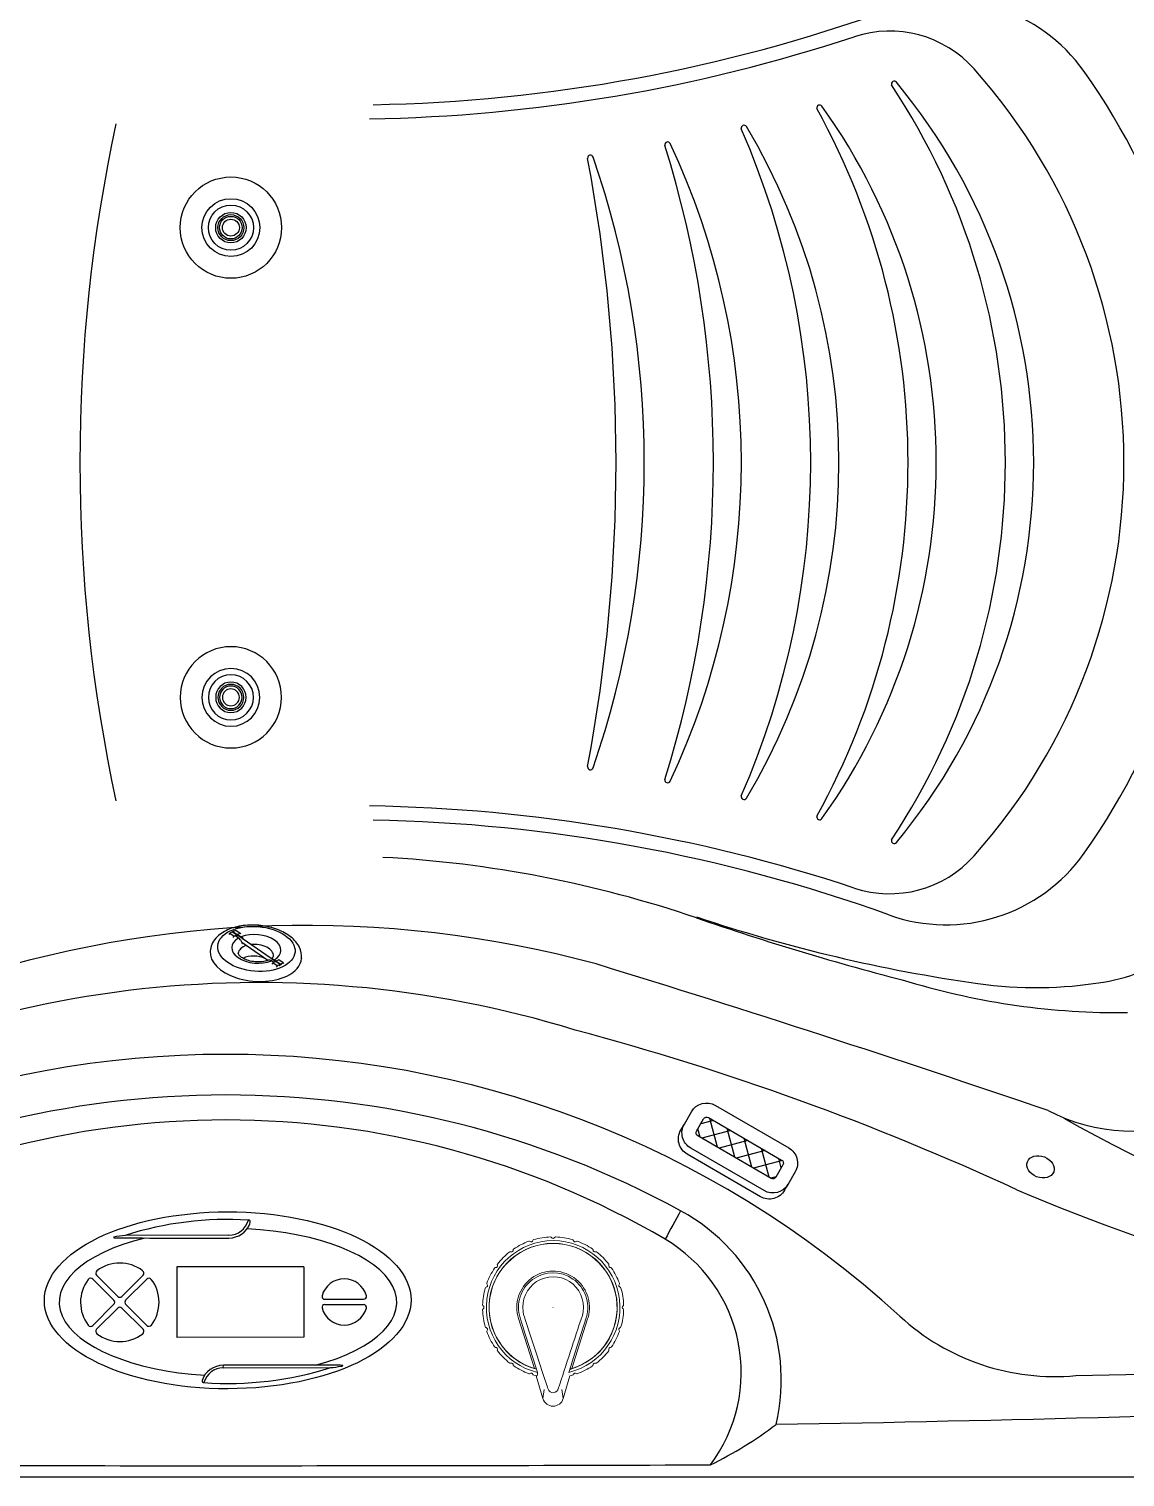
# Model space of a CAD drawing. Header units: inches. Extents: x -1 to 81, y -22 to 129.
# Drawn here: x 36.81 to 56.23, y 5.96 to 31.62 of the extents above; entities that cross this region are included whole.
import ezdxf

# ---------------------------------------------------------------- set-up
doc = ezdxf.new("R2010")
doc.units = ezdxf.units.IN
doc.header["$MEASUREMENT"] = 0
doc.layers.add('1', color=4, linetype='Continuous')

# ---------------------------------------------------------------- blocks, each defined once
blk = doc.blocks.new('TEMPPROB555555')
at = {"layer": '1', "extrusion": (8.326672684688674e-17, 0.816496580927726, 0.5773502691896258)}
for p, q in [((-0.3178616523516808, 0.7546766768828395), (-0.3143261184457486, 0.7567179183351591)), ((-0.06508369452589591, 0.5315564842158587), (-0.06508369452589591, 0.5478864516342075)), ((-0.06508369452589591, 0.5315564842158587), (-0.06508369452589591, 0.4376593774091706)), ((-0.01558621984283093, 0.5029791038833888), (-0.06508369452589591, 0.5315564842158587)), ((-0.02195717772311667, 0.5229873455489145), (0.02188344271044684, 0.4976759515401543)), ((-0.006771426236412026, 0.5142198478402147), (-0.005083532529404522, 0.5090428332310122)), ((-0.06508369452589591, 0.4376593774091706), (-0.01558621984283093, 0.409081997076699)), ((-0.02195717772311667, 0.3689933350668593), (-0.02195717772311667, 0.4127602713238776)), ((-0.005083532529404522, 0.5090428332310122), (-0.01558621984283093, 0.5029791038833888)), ((-0.01558621984283093, 0.5029791038833888), (-0.01558621984283093, 0.409081997076699)), ((-0.01558621984283093, 0.409081997076699), (-0.01277184842436441, 0.4107068751727549)), ((-0.002269161110930895, 0.5074179551349562), (-0.01277184842436441, 0.5013542257873329)), ((-0.01277184842436441, 0.5013542257873329), (-0.01277184842436441, 0.4074571189806449)), ((-0.01277184842436441, 0.5013542257873329), (0.03672562625870057, 0.4727768454548631)), ((-0.01277184842436441, 0.4074571189806449), (0.03672562625870057, 0.378879738648175)), ((-0.009116588293082373, 0.4053467535598934), (-0.009116588293082373, -0.4053108196236703)), ((-0.005083532529404522, 0.5090428332310122), (-0.005083532529404522, 0.5057930770389003)), ((0.006697691223735092, 0.5064434492488541), (-0.002269161110930895, 0.5074179551349562)), ((0.02188344271044684, 0.3874488773151192), (0.02188344271044684, 0.3436879891690818)), ((0.03672562625870057, 0.4727768454548631), (0.03672562625870057, 0.378879738648175)), ((0.03672562625870057, 0.4727768454548631), (0.06500995951321897, 0.4727768454548631)), ((0.03672562625870057, 0.378879738648175), (0.06500995951321897, 0.378879738648175)), ((0.05288341170691524, 0.2824977751477658), (0.05288341170691524, -0.2731859679792539)), ((-0.06508369452589591, -0.3951671351371093), (-0.06508369452589591, -0.3788371677187623)), ((-0.01558621984283093, -0.4237445154695809), (-0.06508369452589591, -0.3951671351371093)), ((-0.06508369452589591, -0.4890642419437992), (-0.06508369452589591, -0.3951671351371093)), ((-0.01558621984283093, -0.517641622276269), (-0.06508369452589591, -0.4890642419437992)), ((-0.02195717772311667, -0.4037362738040553), (-0.02195717772311667, -0.3436393701286864)), ((-0.005083532529404522, -0.4176807861219576), (-0.01558621984283093, -0.4237445154695809)), ((-0.01558621984283093, -0.517641622276269), (-0.01558621984283093, -0.4237445154695809)), ((-0.01277184842436441, -0.4253693935656369), (-0.002269161110930895, -0.4193056642180135)), ((0.03672562625870057, -0.4539467738981049), (-0.01277184842436441, -0.4253693935656369)), ((-0.01277184842436441, -0.5192665003723231), (-0.01277184842436441, -0.4253693935656369)), ((-0.01158279091282566, -0.3977466187864511), (-0.008806039654572828, -0.4062633173027503)), ((-0.008297028902262582, -0.4078245270459888), (-0.005083532529404522, -0.4176807861219576)), ((-0.005083532529404522, -0.4209305423140695), (-0.005083532529404522, -0.4176807861219576)), ((-0.002269161110930895, -0.4193056642180135), (0.01480238038121229, -0.4211609772139244)), ((0.0175064749777647, -0.4214548547087862), (0.02188344271044684, -0.4219305378871834)), ((0.02188344271044684, -0.3689568122484292), (0.02188344271044684, -0.4290476678128137)), ((0.06500995951321897, -0.4539467738981067), (0.03672562625870057, -0.4539467738981049)), ((0.03672562625870057, -0.5478438807047947), (0.03672562625870057, -0.4539467738981049)), ((-0.01277184842436441, -0.5160167441802148), (-0.01558621984283093, -0.517641622276269)), ((-0.01277184842436441, -0.5192665003723231), (0.03672562625870057, -0.5478438807047947)), ((0.03672562625870057, -0.5478438807047947), (0.06500995951321897, -0.5478438807047947)), ((0.4946383476483192, -0.6526146042668746), (0.4981738815542514, -0.6505733628145531))]:
    blk.add_line(p, q, dxfattribs=at)
at = {"layer": '1'}
for centre, major_axis, ratio, start_param, end_param in [((0.09192388155425135, 0.0530722777603021), (0.40625, -0.7036456405748568), 0.5773502691896257, 2.356194490192331, 3.141592653589765), ((0.09192388155425135, 0.0530722777603021), (0.40625, -0.7036456405748568), 0.5773502691896257, 4.369335334741351e-16, 2.356194490192345), ((0, 0), (-0.21875, 0.378886114155692), 0.5773502691896258, -0.7143621191057734, 2.28515844590067), ((0.08838834764831915, 0.05103103630798245), (-0.15625, 0.270632938682637), 0.5773502691896258, -1.076859104374796e-14, 1.899195589791523), ((0, 0), (-0.21875, 0.378886114155692), 0.5773502691896258, 2.426991586326839, 5.426990047647644), ((0.2613129693562399, 0.1508691132005655), (-0.1494413462754955, 0.2588400045006522), 0.5773502691896258, 0.9516051188739505, 2.403947925413371), ((0.08838834764831915, 0.05103103630798245), (-0.15625, 0.270632938682637), 0.5773502691896258, 2.194817965268487, 3.141592653589774), ((0.04384058943003311, 0.02531137610886347), (-0.1647685344876344, 0.2853874732212474), 0.5773502691896258, 2.395011652902435, 2.450246230013144)]:
    blk.add_ellipse(centre, major_axis=major_axis, ratio=ratio, start_param=start_param, end_param=end_param, dxfattribs=at)
blk.add_ellipse((0, 0), major_axis=(-0.3437500000000002, 0.5953924651018022), ratio=0.577350269189626, dxfattribs=at)
for points, knots in [([(-0.3178616523516808, 0.7546766768828395), (-0.3757082141002144, 0.7212789488856295), (-0.4223911151776818, 0.6724987097702293), (-0.494623420337696, 0.5452776263136254), (-0.5157657473695849, 0.4650693911260024), (-0.5266598713803319, 0.2942477511419188), (-0.5172534340622974, 0.2037069241831073), (-0.4710607032121672, 0.01593847576727647), (-0.433885804880056, -0.07976485896634422), (-0.3352851645635013, -0.2646237435256946), (-0.2745437261869625, -0.3514822129657684), (-0.1412119619416075, -0.4986338231999827), (-0.07076032208511407, -0.5588397842627852), (0.08350629229114759, -0.6550170535269064), (0.1674933982642841, -0.6877510714716113), (0.2965435663417466, -0.703814943806714), (0.3422947829940171, -0.7025828411713242), (0.4246017903500672, -0.68568450413294), (0.4610266494996225, -0.6720203272409417), (0.4946383476483192, -0.6526146042668746)], [0, 0, 0, 0, 0.2716229820644911, 0.2716229820644911, 0.5801452300737046, 0.5801452300737046, 0.8819719236594663, 0.8819719236594663, 1.192650253853115, 1.192650253853115, 1.509273680751419, 1.509273680751419, 1.807319177265096, 1.807319177265096, 2.133768462430466, 2.133768462430466, 2.315176260365986, 2.315176260365986, 2.473213687131418, 2.473213687131418, 2.473213687131418, 2.473213687131418]), ([(-0.06786165235168085, 0.3216639749906189), (-0.06135175888351085, 0.3254224637368655), (-0.05138672788944376, 0.3264815097716482), (-0.02936953400055131, 0.3232012789465575), (-0.01969661811506285, 0.3206567938092224), (-0.009147878806167853, 0.3167282551226762)], [0, 0, 0, 0, 0.224378945101273, 0.224378945101273, 0.359127469391466, 0.359127469391466, 0.359127469391466, 0.359127469391466]), ([(-0.00903739777878343, 0.3233726893548461), (-0.01146592197244445, 0.3265545045328988), (-0.01357834553573412, 0.3300515095059868), (-0.01939789650353418, 0.342947749016572), (-0.02195717772311667, 0.3563507012621816), (-0.02195717772311667, 0.3689933350668593)], [0.4915401691811824, 0.4915401691811824, 0.4915401691811824, 0.4915401691811824, 0.5097190845106523, 0.5097190845106523, 0.5561710872501366, 0.5561710872501366, 0.5561710872501366, 0.5561710872501366]), ([(0.02188344271044684, 0.3436879891690818), (0.02188344271044684, 0.3310456705280362), (0.02444268654674175, 0.3176430737088136), (0.03235223049546931, 0.300115671198709), (0.03854441769347261, 0.2925326879774683), (0.04531986801666221, 0.2878071361933277)], [0.1853076078732919, 0.1853076078732919, 0.1853076078732919, 0.1853076078732919, 0.2317584526276545, 0.2317584526276545, 0.2731485960122781, 0.2731485960122781, 0.2731485960122781, 0.2731485960122781]), ([(0.04529215736563685, 0.2877779584298938), (0.05932035235696276, 0.2782479725979883), (0.0738108919700764, 0.2669019442257756), (0.1152209441425782, 0.2295721126975447), (0.1416191733075749, 0.1999118326654692), (0.1897257785250019, 0.1328401565156643), (0.2110178193901788, 0.0958015357699491), (0.2440010426080406, 0.02218121660157735), (0.2559649087745584, -0.01383581420272684), (0.2701226027372954, -0.07842979566957986), (0.2730583273699523, -0.1069193564023312), (0.272419183066603, -0.1534238791602025), (0.2695015362838973, -0.1715965113725098), (0.2618944553492639, -0.1971210739281322), (0.2572004373155607, -0.2064101396744675), (0.249359367004935, -0.2164752553336324), (0.2470226309372663, -0.2182253357759532), (0.2446383476483192, -0.219601902374654)], [0.5704074053486742, 0.5704074053486742, 0.5704074053486742, 0.5704074053486742, 0.7232411881623888, 0.7232411881623888, 1.007308546813221, 1.007308546813221, 1.295997879069652, 1.295997879069652, 1.567708524263599, 1.567708524263599, 1.811716375125272, 1.811716375125272, 2.030078609322139, 2.030078609322139, 2.21912597585277, 2.21912597585277, 2.355731070529903, 2.355731070529903, 2.355731070529903, 2.355731070529903]), ([(0.06572403214047995, -0.2551997604357883), (0.05910244827675371, -0.2635042099386062), (0.05282368425738326, -0.2728488639887647), (0.04008738076081642, -0.2949465664686102), (0.0328055888501666, -0.3117680525551307), (0.02444268654674175, -0.3399567365525495), (0.02188344271044684, -0.3563144936073837), (0.02188344271044684, -0.3689568122484292)], [0.4331987492236222, 0.4331987492236222, 0.4331987492236222, 0.4331987492236222, 0.4632897792462823, 0.4632897792462823, 0.5097147825565336, 0.5097147825565336, 0.5561656273108961, 0.5561656273108961, 0.5561656273108961, 0.5561656273108961]), ([(-0.02195717772311667, -0.3436393701286864), (-0.02195717772311667, -0.3309967363240087), (-0.01939789650353418, -0.314638580676279), (-0.01357834553573412, -0.2950225025300544), (-0.01146592197244445, -0.289086280931155), (-0.00903739777878343, -0.2831002475592044)], [0.1853088762627832, 0.1853088762627832, 0.1853088762627832, 0.1853088762627832, 0.2317608790022675, 0.2317608790022675, 0.2499397943317374, 0.2499397943317374, 0.2499397943317374, 0.2499397943317374])]:
    blk.add_open_spline(points, degree=3, knots=knots, dxfattribs=at)
blk = doc.blocks.new('DIRECTIONAL')
at = {"layer": '1'}
blk.add_circle((0, 0), 0.8975000000000009, dxfattribs=at)
at = {"layer": '1', "color": 3}
for radius in [0.5124999999999993, 0.27, 0.23, 0.2, 0.15]:
    blk.add_circle((0, 0), radius, dxfattribs=at)
at = {"layer": '1', "linetype": 'Continuous'}
blk.add_circle((0, 0), 0.4, dxfattribs=at)
blk = doc.blocks.new('AIRVALVE CAP HS')
at = {"layer": '1', "linetype": 'Continuous', "lineweight": 0}
for p, q in [((-0.1788493580715311, 1.615269485979539), (-0.2959970048483171, 1.214574535954888)), ((0.2977852359560131, 1.21419451532077), (0.1811505744724826, 1.615039086022712)), ((-0.294860864969408, 1.096951352038865), (-0.2958833206980245, 1.096157593048304)), ((-0.2777343922738993, 1.150855100586327), (-0.294860864969408, 1.096951352038865)), ((0.2959660349752937, 1.096716688735867), (0.2788780662487937, 1.150635071566128)), ((0.2969984819474547, 1.095916915828624), (0.2959660349752937, 1.096716688735867)), ((0.000117008214246539, 0.0001543075051131382), (0.000117008214246539, 0.0001543075051131382)), ((0.000117008214246539, 0.0001543075051131382), (0.003669376972240457, 0.0001543075051131382)), ((0.5846159726989981, 0.1862682341678195), (0.5846157893677884, 0.186268380832793))]:
    blk.add_line(p, q, dxfattribs=at)
at = {"layer": '1', "color": 3, "linetype": 'Continuous', "lineweight": 0}
for p, q in [((-0.1538060653199409, 1.451405822523775), (-0.1788493580715311, 1.615269485979539)), ((0.1560400817484435, 1.451405822523775), (0.1810833745000338, 1.615269485979539)), ((-0.5187772029038769, 0.1419535509038923), (-0.5322212285053212, 0.07527742395512149))]:
    blk.add_line(p, q, dxfattribs=at)
at = {"layer": '1', "color": 3, "linetype": 'Continuous', "lineweight": 0, "const_width": 0.0002952755905511812, "flags": 128}
for points in [[(-0.1534824215587065, 1.450949254464753), (-0.1537773189853482, 1.451260330871172), (-0.1538060653199409, 1.451405822523775)], [(-0.6186021576224903, 0.1774408728089156), (-0.6173800717401292, 0.1770723953989375), (-0.613457517053817, 0.1758896707285373), (-0.6043929617683261, 0.1731565323019879), (-0.5969308313048316, 0.1709065632938191), (-0.5919116259537844, 0.169393164110069), (-0.5899009225149427, 0.1687869061136169)]]:
    blk.add_lwpolyline(points, dxfattribs=at)
at = {"layer": '1', "color": 3, "linetype": 'Continuous', "lineweight": 0, "flags": 128}
for points in [[(0.5321998774114576, 0.07571886781306603), (0.5234266111394135, 0.1235424956299056), (0.5096337879378154, 0.1721066665000706), (0.488923057532574, 0.2339795457261005), (0.3935716056031566, 0.5192088725261428), (0.2988534494026425, 0.804383894275837), (0.179801033492879, 1.168190262975621), (0.1006559206216195, 1.415218960741981), (0.09450872769959062, 1.438449325129547), (0.07880336492983986, 1.473098717721669), (0.05345995376350743, 1.496217768928901), (0.02498243436886582, 1.50821284913804), (-0.006576057674465119, 1.511275934058538), (-0.03857209761207514, 1.503500614274238), (-0.0655964890819547, 1.48649444871662), (-0.08529267628689752, 1.460470785942178), (-0.09071871909794993, 1.443209866538076)], [(-0.2958833206980245, 1.096157593048304), (-0.3140046396923424, 1.038959793802164), (-0.3865051688267016, 0.8101732167642197), (-0.5899008858486923, 0.1687869794460966)], [(0.5846159726989981, 0.1862682341678195), (0.5665288816426113, 0.2434768866219201), (0.4941677208982611, 0.4723074998178163), (0.2969984819474547, 1.095916915828624)]]:
    blk.add_lwpolyline(points, dxfattribs=at)
at = {"layer": '1', "linetype": 'Continuous', "lineweight": 0, "flags": 128}
for points in [[(-0.6186021576224903, 0.1774408728089156), (-0.6117777997913834, 0.1989411877687814), (-0.463438023425141, 0.6663874977891169), (-0.3310661392631147, 1.083670243969891)], [(0.278878061276103, 1.150635050386732), (0.2794273582639164, 1.185616699609071), (0.2816395793748114, 1.198362545701301), (0.2851078393091768, 1.207511066683473), (0.2906733533492201, 1.213466104557035), (0.2977852295255587, 1.214194516142364)], [(0.3321684856605742, 1.083404413707456), (0.4616760029120144, 0.6741663879267179), (0.6131857593250487, 0.1953368410731642)]]:
    blk.add_lwpolyline(points, dxfattribs=at)
at = {"layer": '1', "linetype": 'Continuous', "lineweight": 0, "const_width": 0.0002952755905511812, "flags": 128}
for points in [[(-0.2959970043847449, 1.214574525085801), (-0.2853896252554335, 1.210569838014955), (-0.2815481396325907, 1.203036905036036), (-0.2788787638027941, 1.191725295708714), (-0.2773802144474899, 1.173838402339634), (-0.2777343920226656, 1.150855121177791)], [(0.6131857593250487, 0.1953368410731642), (0.6086267886573324, 0.193889807789418), (0.5990410960587411, 0.1908472062711439), (0.5916127718713682, 0.1884893101764291), (0.5866166295872404, 0.1869034034969559), (0.5846159360327619, 0.1862683441665496)]]:
    blk.add_lwpolyline(points, dxfattribs=at)
at = {"layer": '1', "linetype": 'Continuous', "lineweight": 0}
for centre, radius, start, end in [((0.001117008214251314, 1.56265430750512), 0.1874999999999997, 16.22353199196328, 163.7031294202729), ((0.000117008214246539, 0.0001543075051131382), 1.183770972760755, 103.574952891569, 76.37974904376136), ((0.000117008214246539, 0.0001543075051131382), 1.135770972760755, 105.0532101769551, 74.9012766070337), ((0.000117008214246539, 0.0001543075051131382), 1.133000000000001, 106.9960863393739, 72.95799060442629), ((-0.6871847592521334, 1.02021130612701), 0.02, 123.9716015156578, 184.1878827295828), ((0.000117008214246539, 0.0001543075051131382), 1.250000000000001, 110.0289698214418, 123.9710301785593), ((-0.4211515687719469, 1.155763577995771), 0.02, 49.81266130039047, 110.0289425143228), ((-0.3880878592087242, 1.194906736899611), 0.03123861609227018, 229.8126613003939, 346.1878827295945), ((-0.3383308685905604, 1.182674089448), 0.02, 105.9716015156577, 166.1878827295829), ((0.000117008214246539, 0.0001543075051131382), 1.250000000000001, 103.7031294202727, 105.9710301785596), ((-0.378150721108355, 1.272137034647287), 0.1942593344881468, 284.0270538947814, 295.0552903304222), ((0.4108172062823741, 1.360153356326705), 0.2877074877307231, 246.6962441388969, 254.1354879149577), ((0.000117008214246539, 0.0001543075051131382), 1.25, 74.02896982144125, 76.22353199196358), ((0.3385648850190677, 1.182674089448), 0.02, 13.81211727041714, 74.02839848434232), ((0.3883218756372315, 1.194906736899611), 0.03123861609227018, 193.8121172704055, 310.1873386996052), ((0.4213855852004542, 1.155763577995771), 0.02, 69.97105748567634, 130.1873386996095), ((0.000117008214246539, 0.0001543075051131382), 1.25, 56.02896982144161, 69.97103017855898), ((0.6874187756806407, 1.02021130612701), 0.02, 355.8121172704172, 56.02839848434221), ((-0.9687607642011358, 0.7578982366259126), 0.02, 141.971601515658, 202.1878827295828), ((0.000117008214246539, 0.0001543075051131382), 1.250000000000001, 128.0289698214417, 141.9710301785591), ((-0.7576361204776987, 0.9690248850114642), 0.02, 67.81266130039064, 128.028942514323), ((-0.7382865653595161, 1.016469489507443), 0.03123861609227018, 247.8126613003943, 4.187882729594248), ((0.7385205817880234, 1.016469489507443), 0.03123861609227018, 175.8121172704058, 292.1873386996057), ((0.757870136906206, 0.9690248850114642), 0.02, 51.97105748567702, 112.1873386996101), ((0.000117008214246539, 0.0001543075051131382), 1.25, 38.02896982144198, 51.97103017855917), ((0.9689947806296431, 0.7578982366259126), 0.02, 337.8121172704172, 38.02839848434205), ((0.000117008214246539, 0.0001543075051131382), 1.250000000000001, 146.0289698214416, 159.9710301785591), ((-1.019946516370624, 0.6874463893826004), 0.02, 85.81266130039054, 146.0289425143229), ((-1.016205184968726, 0.738548231016658), 0.03123861609227018, 265.8126613003946, 22.18788272959447), ((1.016439201397233, 0.738548231016658), 0.03123861609227018, 157.8121172704055, 274.1873386996054), ((1.020180532799131, 0.6874463893826004), 0.02, 33.97105748567706, 94.18733869960946), ((0.000117008214246539, 0.0001543075051131382), 1.25, 20.02896982144193, 33.97103017855873), ((0.000117008214246539, 0.0001543075051131382), 1.250000000000001, 164.0289698214422, 177.9710301785594), ((-1.182405987276653, 0.3385909561340128), 0.02, 103.8126613003904, 164.0289425143229), ((-1.19463910717603, 0.3883478305995425), 0.03123861609227018, 283.8126613003947, 40.18788272959432), ((-1.155496262217682, 0.4214119118300204), 0.02, 159.971601515658, 220.1878827295828), ((1.194873123604538, 0.3883478305995425), 0.03123861609227018, 139.8121172704057, 256.1873386996053), ((1.155730278646189, 0.4214119118300204), 0.02, 319.8121172704169, 20.02839848434199), ((1.18264000370516, 0.3385909561340128), 0.02, 15.97105748567705, 76.1873386996096), ((0.000117008214246539, 0.0001543075051131382), 1.25, 2.028969821441414, 15.97103017855925), ((-1.229112281693276, 0.04368995764852457), 0.02, 177.9716015156581, 238.1878827295828), ((-1.256121976453642, 0.0001483434386386762), 0.03123861609227018, 301.812661300394, 58.1878827295943), ((-2.85842574498929e-07, 1.909814592693238e-06), 0.6435470933491265, 163.9950592792689, 17.66966125211469), ((1.256355992882149, 0.0001483434386386762), 0.03123861609227018, 121.8121172704057, 238.187338699606), ((1.229346298121783, 0.04368995764852457), 0.02, 301.8121172704172, 2.028398484341848), ((-1.229111868261882, -0.04339301430914588), 0.02, 121.8126613003902, 182.0289425143233), ((0.000117008214246539, 0.0001543075051131382), 1.250000000000001, 182.028969821443, 195.9710301785601), ((0.000117008214246539, 0.0001543075051131382), 1.249999999999999, 344.0289698214426, 357.9710301785594), ((1.229345884690389, -0.04339301430914588), 0.02, 357.9710574856767, 58.18733869960985), ((-1.182402773728668, -0.3382935692997293), 0.02, 195.971601515658, 256.1878827295828), ((-1.19463542118028, -0.3880505599178861), 0.03123861609227018, 319.8126613003942, 76.18788272959452), ((-1.155492262276454, -0.4211142694810945), 0.02, 139.8126613003901, 200.0289425143231), ((0.000117008214246539, 0.0001543075051131382), 1.25, 200.0289698214427, 213.9710301785598), ((0.000117008214246539, 0.0001543075051131382), 1.25, 326.0289698214427, 339.9710301785595), ((1.194869437608787, -0.3880505599178861), 0.03123861609227018, 103.8121172704055, 220.1873386996058), ((1.155726278704961, -0.4211142694810945), 0.02, 339.9710574856769, 40.18733869960953), ((1.182636790157176, -0.3382935692997293), 0.02, 283.8121172704172, 344.0283984843421), ((-1.01993999040765, -0.6871474599613094), 0.02, 213.9716015156583, 274.1878827295824), ((-1.016198173788098, -0.738249266068685), 0.03123861609227018, 337.8126613003942, 94.18788272959466), ((-0.9687535692921188, -0.7575988211868605), 0.02, 157.8126613003901, 218.028942514323), ((0.968987585720626, -0.7575988211868605), 0.02, 321.971057485677, 22.18733869960988), ((1.016432190216605, -0.738249266068685), 0.03123861609227018, 85.81211727040534, 202.1873386996059), ((1.020174006836157, -0.6871474599613094), 0.02, 265.8121172704176, 326.0283984843417), ((0.000117008214246539, 0.0001543075051131382), 1.25, 218.0289698214423, 231.9710301785603), ((-0.7576269209065174, -0.9687234649102692), 0.02, 231.9716015156576, 292.1878827295824), ((-0.7382769152972628, -1.016167885677866), 0.03123861609227018, 355.8126613003942, 112.1878827295946), ((-0.6871750736631981, -1.019909217079764), 0.02, 175.8126613003901, 236.0289425143229), ((0.6874090900917054, -1.019909217079764), 0.02, 303.9710574856768, 4.187338699609864), ((0.7385109317257701, -1.016167885677866), 0.03123861609227018, 67.81211727040537, 184.1873386996058), ((0.7578609373350247, -0.9687234649102692), 0.02, 247.8121172704176, 308.0283984843423), ((0.000117008214246539, 0.0001543075051131382), 1.25, 308.0289698214418, 321.9710301785592), ((0.000117008214246539, 0.0001543075051131382), 1.25, 236.0289698214425, 249.9710301785599), ((-0.4211405961106607, -1.155458962926843), 0.02, 249.9716015156579, 310.1878827295824), ((-0.3880765148801686, -1.194601807885206), 0.03123861609227018, 13.81266130039426, 130.1878827295943), ((-0.3383196404146531, -1.182368687985814), 0.02, 193.8126613003905, 254.0289425143234), ((0.000117008214246539, 0.0001543075051131382), 1.249999999999999, 254.0289698214429, 267.9710574856726), ((-0.04343031360001248, -1.229074568971029), 0.02, 267.9710574856767, 328.1873386996096), ((0.0001110441477720769, -1.256084677162789), 0.03123861609227018, 31.81211727040548, 148.1873386996056), ((0.04365265835765797, -1.229074982402423), 0.02, 211.8121172704172, 272.0283984843418), ((0.000117008214246539, 0.0001543075051131382), 1.249999999999999, 272.0283984843426, 285.9710301785596), ((0.3385536568431604, -1.182368687985814), 0.02, 285.9710574856766, 346.1873386996094), ((0.3883105313086759, -1.194601807885206), 0.03123861609227018, 49.81211727040569, 166.1873386996057), ((0.421374612539168, -1.155458962926843), 0.02, 229.8121172704175, 290.0283984843422), ((0.000117008214246539, 0.0001543075051131382), 1.249999999999999, 290.0289698214418, 303.9710301785593)]:
    blk.add_arc(centre, radius, start, end, dxfattribs=at)
at = {"layer": '1', "color": 3, "linetype": 'Continuous', "lineweight": 0}
for centre, radius, start, end in [((-80.26091298233668, 27.09473762174269), 84.17399116018414, 341.3247840268964, 342.2574474058453), ((0, 0), 0.6135727592357708, 164.0327219971692, 17.67275002280167), ((2.27896072715339e-05, -0.005193919149419912), 0.5382929795917775, 171.4024202336356, 8.645103943330112)]:
    blk.add_arc(centre, radius, start, end, dxfattribs=at)
blk = doc.blocks.new('75DEGSPKR')
at = {"layer": '1', "linetype": 'Continuous'}
h = blk.add_hatch(dxfattribs=at)
h.set_pattern_fill('ANSI37', color=3, scale=2, angle=-89.99999999999915, style=0)
h.set_pattern_definition([(315.0000000000008, (-99.25958255215231, 50.49386873148302), (0.1767766952966343, 0.1767766952966395), []), (45.00000000000083, (-99.25958255215231, 50.49386873148302), (-0.1767766952966395, 0.1767766952966343), [])])
edge = h.paths.add_edge_path()
edge.add_line((0.75, -0.2499999999999858), (-0.7500000000000568, -0.2499999999999964))
edge.add_arc((-0.7500000000000675, -0.3124999999999858), 0.06249999999998934, 89.99999999999024, 179.9999999999902)
edge.add_line((-0.8125000000000568, -0.3124999999999751), (-0.8136943572493607, -0.562500950993428))
edge.add_arc((-0.7511943572493713, -0.5625009509934316), 0.06249999999998934, 179.9999999999968, 269.9999999999837)
edge.add_line((-0.7511943572493891, -0.6250009509934209), (0.7488056427506393, -0.6250009509935026))
edge.add_arc((0.7488056427506127, -0.562500950993476), 0.06250000000002665, 270.0000000000244, 360.0000000000244)
edge.add_line((0.8113056427506393, -0.5625009509934493), (0.8124999999999716, -0.3124999999999929))
edge.add_arc((0.7499999999999822, -0.3124999999999751), 0.06249999999998934, 359.9999999999837, 449.9999999999837)
at = {"layer": '1'}
for p, q in [((-1.063494901460544, -0.6879984413484053), (-1.063694357249361, -0.5625009509934138)), ((1.061504702292183, -0.6875007924945287), (1.061305642750654, -0.5625009509934493))]:
    blk.add_line(p, q, dxfattribs=at)
at = {"layer": '1', "linetype": 'Continuous'}
blk.add_line((-0.7509952977078314, -1.000000792494518), (0.7490047022921971, -1.000000792494582), dxfattribs=at)
blk.add_lwpolyline([(0.7500000000000426, 0), (-0.7500000000000426, -3.552713678800501e-15, 0.4142135623730991), (-1.062500000000043, -0.3124999999999751), (-1.063694357249361, -0.5625009509934138, 0.4142135623730911), (-0.7511943572493749, -0.8750009509934173), (0.7488056427506251, -0.8750009509934813, 0.4142135623730992), (1.061305642750654, -0.5625009509934493), (1.062499999999943, -0.3125000000000355, 0.4142135623730908)], format="xyb", close=True, dxfattribs=at)
at = {"layer": '1', "color": 3, "linetype": 'Continuous'}
blk.add_lwpolyline([(0.75, -0.2499999999999858), (-0.7500000000000568, -0.2499999999999964, 0.414213562373095), (-0.8125000000000568, -0.3124999999999751), (-0.8136943572493607, -0.562500950993428, 0.4142135623730285), (-0.7511943572493891, -0.6250009509934209), (0.7488056427506393, -0.6250009509935026, 0.4142135623730951), (0.8113056427506393, -0.5625009509934493), (0.8124999999999716, -0.3124999999999929, 0.4142135623730951)], format="xyb", close=True, dxfattribs=at)
at = {"layer": '1', "linetype": 'Continuous'}
for centre, radius, start, end in [((-0.7509952977078171, -0.6875007924945251), 0.3124999999999887, 179.999999999999, 269.9999999999992), ((0.7490047022921686, -0.6875007924945429), 0.3125000000000189, 270.0000000000024, 3.256887993818641e-12)]:
    blk.add_arc(centre, radius, start, end, dxfattribs=at)
blk = doc.blocks.new('control hd')
at = {"layer": '1', "color": 4}
for p, q in [((0.02226853687342611, 1.153932726248616), (-1.814451463126588, 1.151138726248622)), ((1.349058536873414, 0.5948387262486285), (-0.9005914631265881, 0.5914167262486139)), ((-0.9005914631265881, 0.5914167262486139), (-0.9005914631265881, -0.6538272737513715)), ((1.349938536873438, 0.5904817262486155), (1.349938536873438, -0.6547612737513724)), ((-2.014691796527174, 0.0002963928479893241), (-2.390223796527167, 0.3766363928479883)), ((-2.322871463126589, 0.4427247262486311), (-1.946531463126561, 0.06833272624861664)), ((-1.875951463126583, 0.06839672624862558), (-1.499611463126584, 0.4439287262486182)), ((-1.433523129725948, 0.3765763928480332), (-1.807915129725963, 0.0002363928480058064)), ((-1.233671463126583, 0.09407172624861815), (-1.233671463126583, 0.09407172624861815)), ((1.671708536873425, 0.05691772624861713), (1.671708536873425, 0.05691772624861713)), ((1.720558536873412, 0.01804272624862691), (2.409208536873436, 0.01909072624862418)), ((-2.587121463126593, -0.1769892737513707), (-2.587121463126593, -0.1769892737513707)), ((-2.38901979652718, -0.4466236071520164), (-2.014627796527165, -0.070283607151989)), ((-1.946591463126552, -0.1384439405526017), (-2.322931463126551, -0.5139759405525943)), ((-1.499671463126546, -0.5127719405526072), (-1.876011463126574, -0.1383799405525927)), ((-1.807851129725954, -0.07034360715197252), (-1.432319129725961, -0.4466836071519715)), ((1.671708536873425, -0.1148562737513679), (1.671708536873425, -0.1148562737513679)), ((1.720558536873412, -0.07598127375137764), (2.409208536873436, -0.07702927375137492)), ((-0.9005914631265881, -0.6538272737513715), (-0.8997214631265678, -0.6581842737513846)), ((1.349938536873438, -0.6547612737513724), (-0.8997214631265678, -0.6581842737513846)), ((-0.07722146312657685, -1.196253273751378), (-0.07663146293193535, -1.152194273750947)), ((-0.07722146312657685, -1.196253273751378), (1.826318536873444, -1.193357273751385))]:
    blk.add_line(p, q, dxfattribs=at)
at = {"layer": '1', "color": 3, "linetype": 'Continuous'}
for p, q in [((-0.9005914631265881, 0.5914167262486139), (-0.8997214631265678, 0.5870587262486175)), ((1.349058536873414, 0.5948387262486285), (1.349938536873438, 0.5904817262486155))]:
    blk.add_line(p, q, dxfattribs=at)
at = {"layer": '1', "color": 4}
for centre, radius, start, end in [((0.0003283970345435705, -4.563611380361689), 5.996277941685489, 86.49678220612155, 107.6323916431848), ((0.02201734071637418, 1.509777347761627), 0.3558447101746037, 270.0404459597481, 345.6298139922004), ((0.02076520333069709, 1.50782001509722), 0.4037487155838572, 270.2970652533249, 337.8504852078014), ((0.3772624001242804, 1.399602058838392), 0.02426535254789592, 22.01453286210532, 115.7287567107791), ((0.308895836057431, 1.3905321382486), 0.0926607737230961, 337.8504852078013, 11.30571715937418), ((-1.645246497525832, -0.6066452921800263), 1.765905088675838, 95.49871128442774, 102.2606026089855), ((-0.7168490082759291, 143.7721948137688), 142.6700356973634, 269.4769605682457, 270.2970652533249), ((-2.285529263112245, 0.480576435522158), 0.05317134375618981, 127.4776422853737, 225.3882267019277), ((-1.911340902257976, -0.007469535202409006), 0.6681557329395984, 52.69732484954223, 127.4776422853733), ((-1.539277080803565, 0.4808867402855519), 0.05421490595076781, 317.0237847772842, 52.69732484954065), ((-1.938825535076141, -0.03509304628340715), 0.6681557329395984, 142.6973248495422, 217.4776422853734), ((-2.4271818105641, 0.3369707751710038), 0.05421490595076781, 47.02378477728406, 142.6973248495406), ((-1.395671420452423, 0.3392341928336897), 0.05317134375618981, 37.4776422853734, 135.3882267019274), ((-1.883717391176987, -0.0349541680205796), 0.6681557329395984, 322.6973248495422, 37.47764228537332), ((2.065017944579367, -0.02672861412432326), 0.4070824665223671, 15.04042267062339, 165.1122652071345), ((-2.050076796527165, -0.0350236071519987), 0.05, 315.1486299999997, 44.93885000000042), ((-1.911271463126567, 0.1037817262486165), 0.05, 225.14863, 314.9388500000004), ((-1.772466129725963, -0.03502360715198805), 0.05, 135.1486299999998, 224.9388500000003), ((1.720627233011157, 0.06804267905700989), 0.05, 168.6749500000001, 269.9212799999999), ((2.409128536873411, 0.06909072624862134), 0.05, 270.0787200000002, 11.32504999999981), ((-1.911271463126567, -0.1738289405525926), 0.05, 45.1486299999997, 134.9388500000005), ((1.720627233011157, -0.1259812265597624), 0.05, 90.07872000000019, 191.3250499999999), ((2.065017944579367, -0.03120993337842926), 0.4070824665223671, 194.8877347928655, 344.9595773293767), ((2.409128536873411, -0.1270292737513721), 0.05, 348.67495, 89.92127999999981), ((-2.426871505800705, -0.4092814071376765), 0.05317134375618981, 217.4776422853735, 315.3882267019275), ((-1.53701366314089, -0.5506236498261341), 0.05317134375618981, 307.4776422853737, 45.38822670192766), ((-1.395361115689028, -0.4070179894749906), 0.05421490595076781, 227.023784777284, 322.6973248495407), ((-2.28326584544957, -0.550933954589528), 0.05421490595076781, 137.0237847772841, 232.6973248495406), ((-1.911202023995159, -0.06257767910156709), 0.6681557329395984, 232.6973248495422, 307.4776422853733), ((-0.07980122984407956, -1.545370395247943), 0.39318889854131, 89.53809422672458, 161.8335137039947), ((0.001130828263541162, 4.604662199139979), 6.078503563745191, 266.0226081134993, 287.4734100184891), ((-0.0769798698846671, -1.552106535666825), 0.3558533439257777, 90.03889881722353, 164.8659998034551), ((1.729792101984927, -857.722391626979), 856.5721021372597, 89.98463903782971, 90.12083106927561), ((1.537759311108886, 1.572727619392095), 2.781091696251492, 275.9548213221469, 279.7699162410324), ((1.964933772017893, -1.70523193002664), 0.5549388649927458, 82.74146000160235, 90.56737588038105), ((1.984160700273968, -1.010633480139827), 0.159453507583395, 279.2124567429227, 290.5769277449609), ((2.032810616396617, -1.172310846118298), 0.01771251821063221, 62.06447145106289, 82.74146000160933), ((2.038902739177921, -1.15674117573487), 0.003428944342974328, 292.2838051157199, 320.9030996229645), ((2.040415057158398, -1.157970067376986), 0.001480283176394351, 320.9030996229821, 62.0644714510206), ((-0.4266508150988244, -1.431695463580498), 0.02818700427278806, 161.5657444593999, 282.6219699405946)]:
    blk.add_arc(centre, radius, start, end, dxfattribs=at)
blk.add_ellipse((0, 0), major_axis=(-3.248678536873407, -0.004742726248625928), ratio=0.4826927498552951, dxfattribs=at)
at = {"layer": '1', "color": 3}
for start_param, end_param in [(5.226655090645258, 7.715547355545559), (2.116039124431844, 4.59925109139512)]:
    blk.add_ellipse((0.005627707803355975, -0.0333180474967385), major_axis=(-2.990170829070045, -6.477374535673874e-05), ratio=0.4369171862212246, start_param=start_param, end_param=end_param, dxfattribs=at)
blk = doc.blocks.new('19 HS Propel')
at = {"layer": '1', "color": 4}
blk.add_lwpolyline([(5.899999999999977, 81.749440999999), (75.84942070000052, 81.749440999999, -0.4142135623730923), (81.74942070000051, 75.84944099999899), (81.74942070000051, 5.900000000000002, -0.4142135623730948), (75.84942070000052, -3.552713678800501e-15), (5.899999999999977, 0, -0.414213562373095), (0, 5.899999999999999), (0, 75.84944099999899, -0.414213562373094)], format="xyb", close=True, dxfattribs=at)
at = {"layer": '1', "color": 3}
for centre, radius, start, end in [((59.57712295589214, 27.85370450030589), 3.003364052456368, 160.2873511502338, 234.6560562036181), ((43.21876319216453, 52.89970946579824), 28.58327425142499, 271.0578690130755, 289.7609694746355), ((53.89697708113817, 23.17631452138266), 3.000019732584652, 35.29534807367303, 109.7609694746356), ((46.55925565997057, 17.98181253148183), 11.99029261930759, 324.7046105747962, 35.29534807367303), ((52.97994289311768, 24.68639056377227), 0.05000447462438155, 39.72262080450786, 198.2427275540879), ((42.86089123999531, 17.98159793138448), 12.09052983036092, 326.4065716947344, 33.59056753786457), ((44.9107226970541, 17.98181149999999), 10.5411290566191, 320.2773791954921, 39.72262080450786), ((51.65911578479833, 24.26498144285889), 0.05002697574592781, 35.78855400463735, 195.6977644929096), ((40.25367427442474, 17.98202069541767), 12.9727849488547, 331.1028641010287, 28.89917601023615), ((42.88304586593573, 17.98180149999999), 10.84343920864024, 324.3985673267105, 35.60143267329004), ((67.05673732566895, 17.981812), 28.5053244217783, 167.8491093043392, 192.1508906956608), ((50.31986930331142, 23.90618366726634), 0.04982965866648718, 30.68817065559491, 194.4375441742634), ((36.67878794669882, 17.98220925344966), 14.82266276125414, 336.493094459028, 23.50433176630071), ((40.38079196424583, 17.9818015), 11.62063603984173, 329.2025845592731, 30.79741544072694), ((48.96508200131086, 23.60997332717602), 0.05000221200360812, 25.20983572266083, 191.4140542782228), ((37.00993555218669, 17.98180149999999), 13.26370134344381, 334.7901642773384, 25.20983572266157), ((47.5977378452418, 23.37905148487459), 0.04988390093639524, 17.30516862485308, 190.6610529741277), ((18.92654020540149, 17.98175504268431), 29.12490629518436, 349.3368810559862, 10.66105297412564), ((31.93484705069396, 17.98180149999999), 16.61658916023298, 340.9917717872641, 19.00822821273621), ((31.00243332734253, 17.98190565674122), 18.77397647657798, 342.5887132636876, 17.41275349526225), ((47.59773981522086, 12.58455090135032), 0.04988183755629885, 170.6499438569876, 342.6948313751467), ((48.96508399091319, 12.35362873617097), 0.05000001295009943, 167.8036090784137, 334.790164277337), ((50.31977151196168, 12.05758988491246), 0.05000089263475393, 164.8165639567259, 329.2009543721069), ((43.21875550579261, -16.93636818314342), 28.58353606607866, 70.23919843280515, 88.94212526773866), ((51.65910780770966, 11.69862730797693), 0.05003680966971565, 163.2233672189212, 324.2114459953648), ((52.97992856155214, 11.27724434408395), 0.05002310768131335, 162.8965905512052, 320.2773791954901), ((53.89697154676861, 12.78730650971019), 3.000021920068877, 250.2391984328052, 324.7046105747962), ((42.85495721220943, -9.452850116469865), 20.46240329402218, 71.11165562764043, 87.01560063050813), ((66.29089171506912, 59.04337892648154), 51.9321850336062, 251.1116556276404, 255.4435753071584), ((41.72914301241427, -10.28205935904633), 19.04447010830144, 72.89897541931927, 121.0996478420277), ((56.96439914343455, 21.18702514848053), 12.95611209812482, 253.287439709417, 270.6582228247755), ((34.86120155025763, -38.78810043876243), 48.3439642562743, 65.18375674184601, 75.05426174319355), ((41.14000826565486, -10.18834954387981), 17.67927103322848, 47.51619582847233, 132.533685264449), ((41.13995531943935, -10.07536130695177), 16.84612881122462, 61.4294999054254, 118.5705336647387), ((69.45682822701004, 30.34512859695583), 27.51038070946515, 240.6766433001007, 262.4033032546887), ((67.91056033649186, 34.87896980677243), 32.40480487373802, 246.8128285789186, 278.3052566338711), ((840.6692470580581, -426.4393064534158), 901.2918679279192, 151.4204430838892, 151.457096812317), ((47.56181781376721, 1.717610708557512), 3.418005083218523, 346.7460974791055, 61.4294999054254), ((55.83182406497643, 5.854055650951633), 4.074078500035353, 227.5161958284723, 275.1733303005072), ((40.85163936014628, 599.8203436383072), 598.2206760409928, 271.4701026144744, 273.2771829417531), ((40.87502616674179, 599.7780343240596), 598.9270745990375, 270.9580156279916, 273.2862949500102), ((46.7128382577644, 6.404908679756371), 6.882557033227924, 295.9514301773738, 307.3543519393604), ((40.8699712082754, 2543.714747299598), 2543.513808346628, 269.8127303794456, 270.1994642422611)]:
    blk.add_arc(centre, radius, start, end, dxfattribs=at)
at = {"layer": '1', "color": 2}
for centre, radius, start, end in [((43.2000927178342, 53.01000644463363), 28.94386889095733, 270.9603256709339, 288.2692667681779), ((52.90103654192959, 23.62419738990107), 2.001794535110251, 41.70142306254836, 108.2692667681779), ((46.56847138500407, 17.98180549999999), 10.48341983371479, 318.2985769374515, 41.70142306254851), ((43.20015744587369, -17.04619937239081), 28.94366241082872, 71.7307332318221, 89.03983720541315), ((52.90103654192959, 12.33941361009891), 2.001794535110243, 251.7307332318221, 318.2985769374515), ((56.1366653365636, 12.10045302572641), 3.373323527754724, 279.4661417063086, 332.6476707225304), ((42.55257772131536, -9.935493608598524), 19.71190958772877, 74.86096794180986, 108.6387875920618), ((58.4182731597552, 36.57395509422958), 28.10716810395436, 251.4556442864566, 261.913686368359), ((-31.48400959944144, -248.6190365534364), 269.6021872060431, 71.13100552667468, 72.91985972092489), ((55.49117423580267, 15.97180814731557), 7.298122788687206, 261.913686368359, 279.4661417063086), ((57.20619559314876, 9.386714507918565), 3.257452333672159, 242.593587783304, 340.9566765117321), ((41.13995020000057, -9.045247252718244), 15.37277189321861, 59.59304316357345, 120.4069568364266), ((47.53715848777894, 1.855497580423584), 2.73352698719323, 323.1555286230147, 59.59304316357345)]:
    blk.add_arc(centre, radius, start, end, dxfattribs=at)
at = {"layer": '1'}
blk.add_ellipse((55.57325114028492, 5.498060572812943), major_axis=(-0.2329120680742381, 0.09084034646224994), ratio=0.7524660242465872, dxfattribs=at)
at = {"color": 1}
blk.add_blockref('control hd', (41.16964804927468, 3.132074550704882), dxfattribs=at)
at = {"layer": '1', "color": 1}
blk.add_blockref('DIRECTIONAL', (41.22710876515268, 22.14216847429348), dxfattribs=at)
at = {"layer": '1', "color": 1, "xscale": -1, "rotation": 180}
blk.add_blockref('DIRECTIONAL', (41.22710876515268, 13.81790552570662), dxfattribs=at)
at = {"layer": '1', "rotation": 235.4125447608652}
blk.add_blockref('TEMPPROB555555', (41.67784617174601, 9.35983721421172), dxfattribs=at)
at = {"layer": '1', "xscale": -1, "rotation": 329.9117603315908}
blk.add_blockref('75DEGSPKR', (50.46212876315347, 6.20999743070487), dxfattribs=at)
at = {"layer": '1', "color": 3, "rotation": 180}
blk.add_blockref('AIRVALVE CAP HS', (46.9367940573915, 3.005508148809891), dxfattribs=at)

msp = doc.modelspace()

# ---------------------------------------------------------------- block references
msp.add_blockref('19 HS Propel', (-0.842786569181925, 5.955568804128294))

doc.saveas('drawing.dxf')
